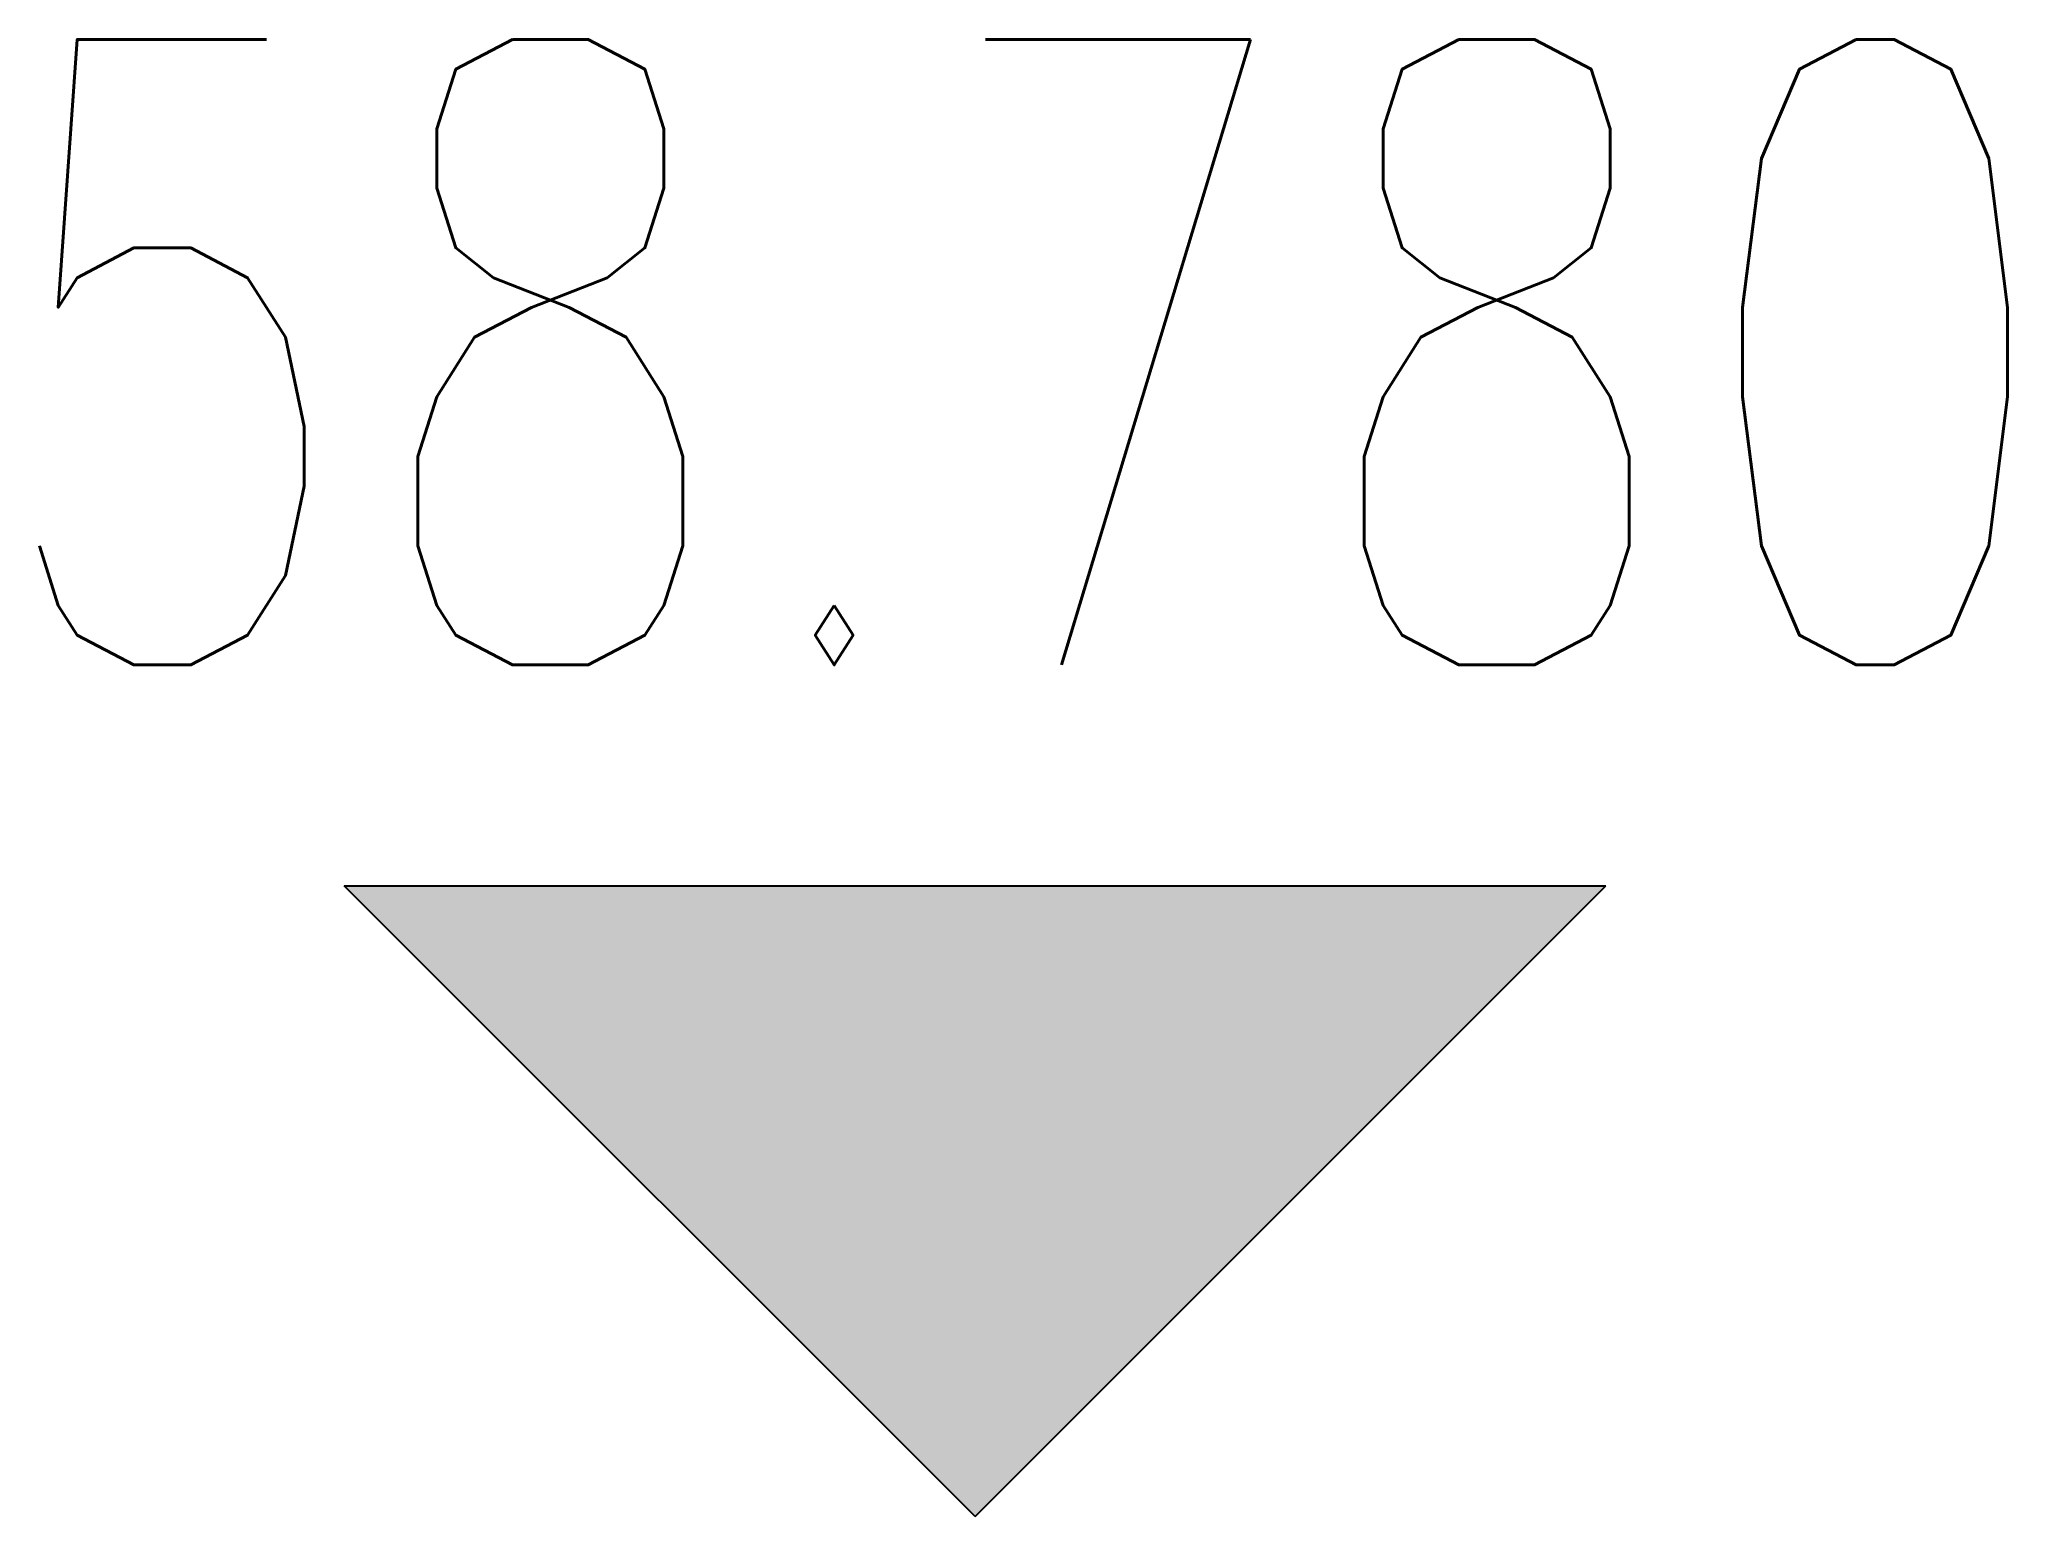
# Model space of a CAD drawing. Header units: metres. Extents: x 36500 to 80772748, y -35000 to 5806266.
# Drawn here: x 80772743.77 to 80772748.45, y 5806262.489 to 5806266.002 of the extents above.
import ezdxf

# ---------------------------------------------------------------- set-up
doc = ezdxf.new("R2010")
doc.units = ezdxf.units.M
doc.header["$LTSCALE"] = 10
doc.layers.add('DIM_ELEV', color=3, linetype='Continuous')
doc.layers.add('PUB_TEXT', color=7, linetype='Continuous')
doc.styles.add('_TCH_DIM', font='SIMPLEX', dxfattribs={"bigfont": 'GBCBIG'})

msp = doc.modelspace()

# ---------------------------------------------------------------- hatches: boundary and pattern name
at = {"layer": 'DIM_ELEV', "linetype": 'Continuous'}
msp.add_hatch(color=256, dxfattribs=at).paths.add_polyline_path([(80772745.9947, 5806262.4892), (80772744.4947, 5806263.9892), (80772747.4947, 5806263.9892)])

# ---------------------------------------------------------------- linework, layer by layer
for p, q in [((80772745.9947, 5806262.4892), (80772744.4947, 5806263.9892)), ((80772744.4947, 5806263.9892), (80772747.4947, 5806263.9892)), ((80772745.9947, 5806262.4892), (80772747.4947, 5806263.9892))]:
    msp.add_line(p, q, dxfattribs=at)

# ---------------------------------------------------------------- texts
at = {"layer": 'PUB_TEXT', "linetype": 'Continuous', "style": '_TCH_DIM', "width": 0.705882}
msp.add_text('58.780', height=1.4875, dxfattribs=at).set_placement((80772743.6347, 5806264.5142))

doc.saveas('drawing.dxf')
